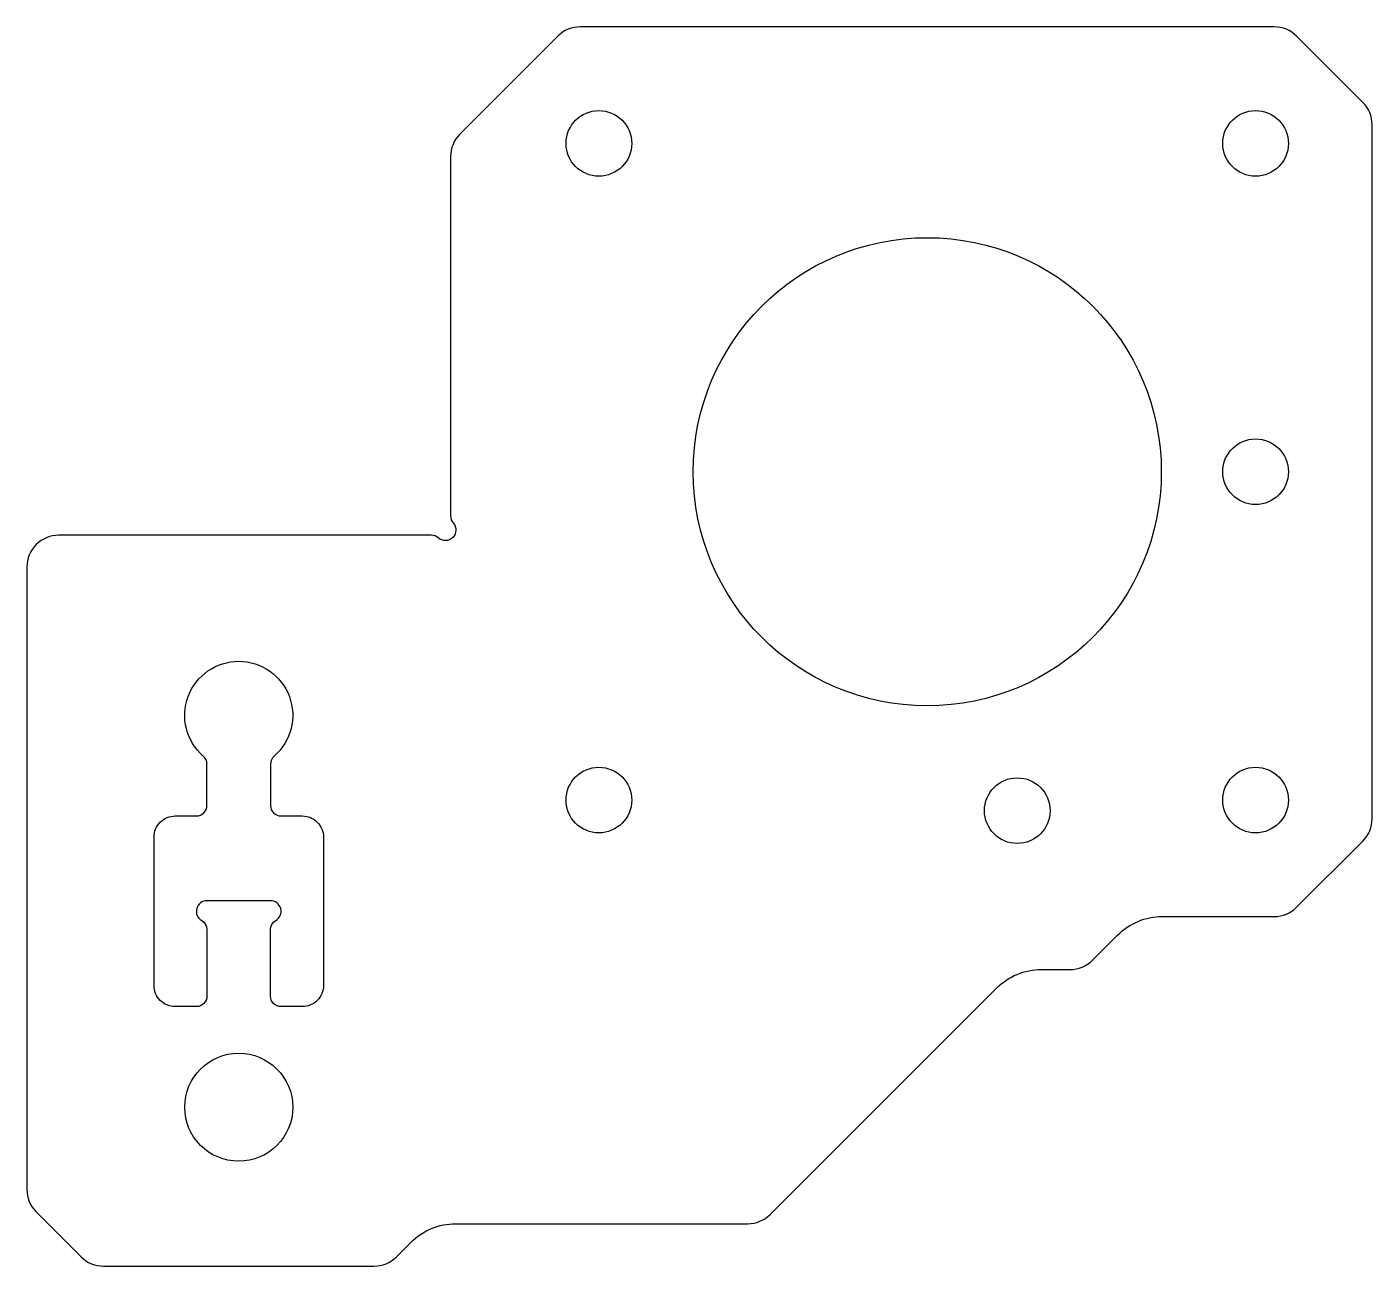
# Model space of a CAD drawing. Header units: millimetres. Extents: x -205 to -141.5, y 150.5 to 209.
import ezdxf

# ---------------------------------------------------------------- set-up
doc = ezdxf.new("R2010")
doc.units = ezdxf.units.MM
doc.layers.get('0').update_dxf_attribs({"linetype": 'CONTINUOUS'})

msp = doc.modelspace()

# ---------------------------------------------------------------- linework, layer by layer
for points in [[(-185, 185.911, 0.182676), (-184.875, 185.581, -0.939221), (-185.581, 184.875, 0.182676), (-185.911, 185), (-203.5, 185, 0.414214), (-205, 183.5), (-205, 154.121, 0.198912), (-204.561, 153.061), (-202.439, 150.939, 0.198912), (-201.379, 150.5), (-188.621, 150.5, 0.198912), (-187.561, 150.939), (-186.879, 151.621, -0.198912), (-184.757, 152.5), (-170.971, 152.5, 0.198912), (-169.91, 152.939), (-159.228, 163.621, -0.198912), (-157.107, 164.5), (-155.765, 164.5, 0.198912), (-154.704, 164.939), (-153.522, 166.121, -0.198912), (-151.401, 167), (-146.121, 167, 0.198912), (-145.061, 167.439), (-141.939, 170.561, 0.198912), (-141.5, 171.621), (-141.5, 204.379, 0.198912), (-141.939, 205.439), (-145.061, 208.561, 0.198912), (-146.121, 209), (-178.879, 209, 0.198912), (-179.939, 208.561), (-184.561, 203.939, 0.198912), (-185, 202.879)], [(-193.328, 174.575, 0.217233), (-193.5, 174.197), (-193.5, 172.25, 0.414214), (-193, 171.75), (-192, 171.75, -0.414214), (-191, 170.75), (-191, 163.75, -0.414214), (-192, 162.75), (-193, 162.75, -0.414214), (-193.5, 163.25), (-193.5, 166.384, -0.267949), (-193.25, 166.817, 0.767327), (-193.5, 167.75), (-196.5, 167.75, 0.767327), (-196.75, 166.817, -0.267949), (-196.5, 166.384), (-196.5, 163.25, -0.414214), (-197, 162.75), (-198, 162.75, -0.414214), (-199, 163.75), (-199, 170.75, -0.414214), (-198, 171.75), (-197, 171.75, 0.414214), (-196.5, 172.25), (-196.5, 174.197, 0.217233), (-196.672, 174.575, -2.676358)]]:
    msp.add_lwpolyline(points, format="xyb", close=True)
for centre, radius in [((-178, 203.5), 1.55), ((-147, 203.5), 1.55), ((-162.5, 188), 11.05), ((-147, 188), 1.55), ((-178, 172.5), 1.55), ((-147, 172.5), 1.55), ((-158.25, 172), 1.55), ((-195, 158), 2.55)]:
    msp.add_circle(centre, radius)

doc.saveas('drawing.dxf')
